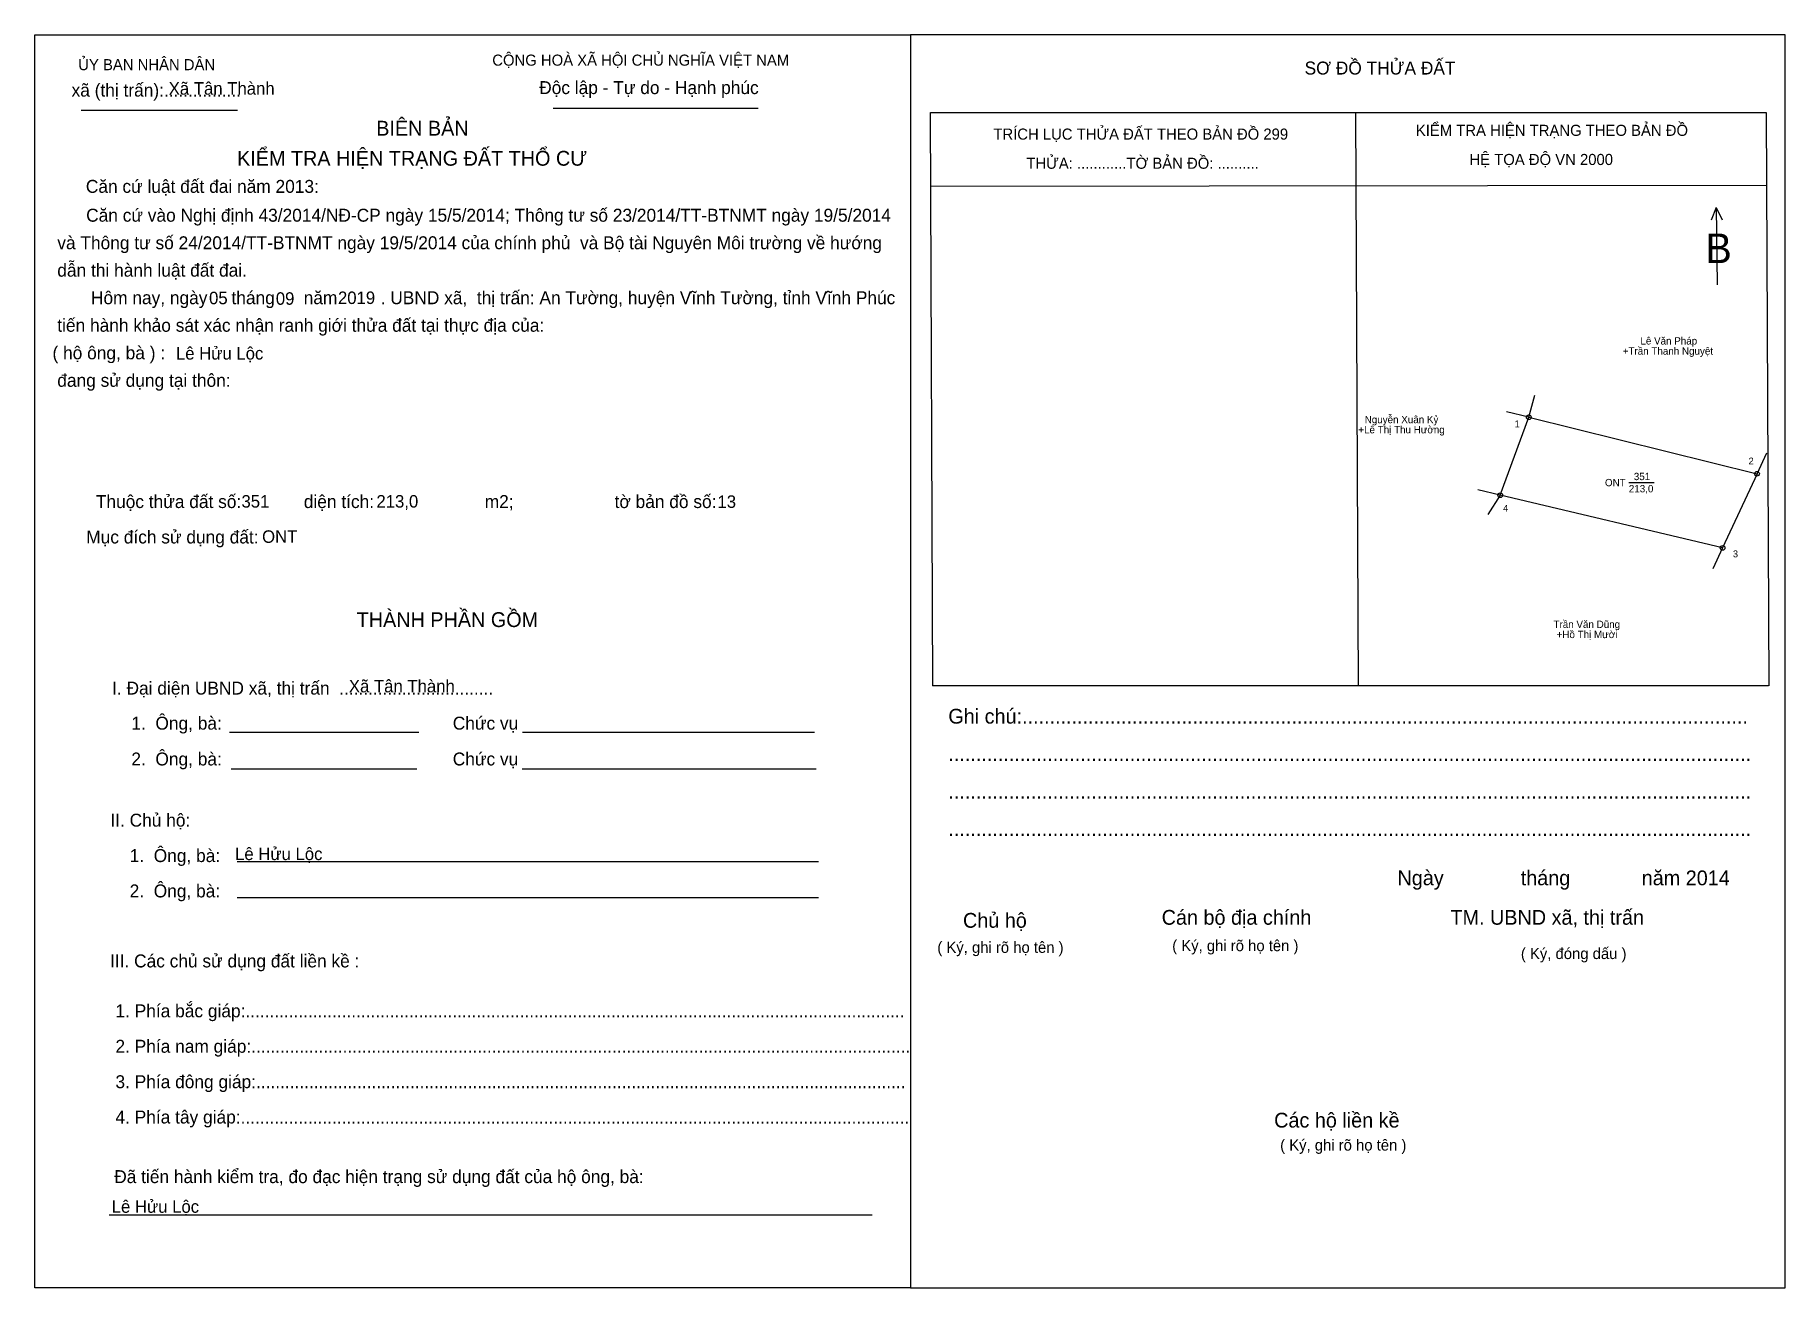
# Model space of a CAD drawing. Extents: x 540478 to 540664, y 1835192 to 1835325.
import ezdxf

# ---------------------------------------------------------------- set-up
doc = ezdxf.new("R2010")
doc.units = 0
for name, color, linetype in [('bbhtNoiDung', 7, 'Continuous'), ('bbhtTemplate', 7, 'Continuous'), ('CanhThua', 7, 'Continuous'), ('MocDinhThua', 7, 'Continuous'), ('NhanDiaChinhThua', 7, 'Continuous'), ('NhanTuCan', 7, 'Continuous'), ('RauThua', 7, 'Continuous'), ('SoHieuDinhThua', 7, 'Continuous')]:
    doc.layers.add(name, color=color, linetype=linetype)

msp = doc.modelspace()

# ---------------------------------------------------------------- linework, layer by layer
at = {"layer": 'bbhtTemplate'}
for p, q in [((540482.6, 1835316.85), (540499.22, 1835316.85)), ((540532.8, 1835317.07), (540554.6, 1835317.07)), ((540618.1, 1835316.63), (540618.41, 1835255.61)), ((540572.91, 1835308.78), (540661.79, 1835308.87)), ((540656.48, 1835306.52), (540655.94, 1835305.15)), ((540656.48, 1835306.52), (540657.1, 1835305.19)), ((540656.48, 1835306.52), (540656.56, 1835298.28)), ((540498.37, 1835250.69), (540518.49, 1835250.69)), ((540529.52, 1835250.69), (540560.59, 1835250.69)), ((540498.55, 1835246.79), (540518.27, 1835246.79)), ((540529.48, 1835246.79), (540560.76, 1835246.79)), ((540499.17, 1835236.91), (540560.99, 1835236.91)), ((540499.17, 1835233.1), (540560.99, 1835233.1)), ((540485.57, 1835199.33), (540566.7, 1835199.33))]:
    msp.add_line(p, q, dxfattribs=at)
for points in [[(540477.68, 1835191.54), (540477.68, 1835324.87), (540570.78, 1835324.87), (540570.78, 1835191.54)], [(540663.79, 1835191.54), (540663.79, 1835324.87), (540570.78, 1835324.87), (540570.78, 1835191.54)]]:
    msp.add_lwpolyline(points, close=True, dxfattribs=at)
for points in [[(540573.17, 1835255.61), (540572.91, 1835316.63), (540661.79, 1835316.63), (540662.06, 1835255.61)], [(540662.02, 1835255.61), (540573.13, 1835255.61)]]:
    msp.add_lwpolyline(points, dxfattribs=at)
at = {"layer": 'CanhThua'}
for p, q in [((540633.5, 1835275.9), (540636.54, 1835284.2)), ((540636.54, 1835284.2), (540660.81, 1835278.18)), ((540660.81, 1835278.18), (540657.15, 1835270.29)), ((540657.15, 1835270.29), (540633.5, 1835275.9))]:
    msp.add_line(p, q, dxfattribs=at)
at = {"layer": 'MocDinhThua'}
for centre in [(540636.54, 1835284.2), (540660.81, 1835278.18), (540633.5, 1835275.9), (540657.15, 1835270.29)]:
    msp.add_circle(centre, 0.25, dxfattribs=at)
at = {"layer": 'NhanDiaChinhThua'}
msp.add_line((540647.18, 1835277.24), (540649.86, 1835277.24), dxfattribs=at)
at = {"layer": 'RauThua'}
for p, q in [((540636.54, 1835284.2), (540637.19, 1835286.55)), ((540636.54, 1835284.2), (540634.16, 1835284.76)), ((540660.81, 1835278.18), (540661.84, 1835280.4)), ((540633.5, 1835275.9), (540631.13, 1835276.47)), ((540633.5, 1835275.9), (540632.19, 1835273.84)), ((540657.15, 1835270.29), (540656.12, 1835268.07))]:
    msp.add_line(p, q, dxfattribs=at)

# ---------------------------------------------------------------- texts
at = {"layer": 'bbhtNoiDung'}
for s, height, p in [('Xã Tân Thành', 1.3293, (540491.9, 1835318.52)), ('05', 1.329, (540496.19, 1835296.22)), ('09', 1.329, (540503.29, 1835296.16)), ('2019', 1.329, (540509.9, 1835296.24)), ('Lê Hửu Lộc', 1.329, (540492.67, 1835290.33)), ('351', 1.329, (540499.64, 1835274.58)), ('213,0', 1.329, (540513.99, 1835274.58)), ('13', 1.329, (540550.26, 1835274.55)), ('ONT', 1.329, (540501.83, 1835270.83)), ('Xã Tân Thành', 1.3293, (540511.06, 1835254.92)), ('Lê Hửu Lộc', 1.329, (540498.96, 1835237.07)), ('Lê Hửu Lộc', 1.329, (540485.84, 1835199.54))]:
    msp.add_text(s, height=height, dxfattribs=at).set_placement(p)
at = {"layer": 'bbhtTemplate'}
for s, height, p in [('ỦY BAN NHÂN DÂN', 1.1805, (540482.28, 1835321.12)), ('CỘNG HOÀ XÃ HỘI CHỦ NGHĨA VIỆT NAM', 1.1805, (540526.31, 1835321.6)), ('SƠ ĐỒ THỬA ĐẤT', 1.3771, (540612.7, 1835320.66)), ('xã (thị trấn):................', 1.3771, (540481.57, 1835318.31)), ('Độc lập - Tự do - Hạnh phúc', 1.3771, (540531.3, 1835318.58)), ('BIÊN BẢN', 1.574, (540513.97, 1835314.16)), ('TRÍCH LỤC THỬA ĐẤT THEO BẢN ĐỒ 299', 1.1805, (540579.6, 1835313.73)), ('KIỂM TRA HIỆN TRẠNG THEO BẢN ĐỒ', 1.1805, (540624.53, 1835314.13)), ('KIỂM TRA HIỆN TRẠNG ĐẤT THỔ CƯ', 1.574, (540499.17, 1835310.96)), ('             HỆ TỌA ĐỘ VN 2000', 1.1805, (540624.53, 1835311.03)), ('        THỬA: ............TỜ BẢN ĐỒ: ..........', 1.1805, (540579.6, 1835310.63)), ('Căn cứ luật đất đai năm 2013:', 1.3771, (540483.09, 1835308.07)), ('       Căn cứ vào Nghị định 43/2014/NĐ-CP ngày 15/5/2014; Thông tư số 23/2014/TT-BTNMT ngày 19/5/2014', 1.37711, (540479.54, 1835305)), (' và Thông tư số 24/2014/TT-BTNMT ngày 19/5/2014 của chính phủ  và Bộ tài Nguyên Môi trường về hướng', 1.3771, (540479.54, 1835302.07)), ('B', 3.15, (540655.32, 1835300.59)), (' dẫn thi hành luật đất đai.', 1.3771, (540479.54, 1835299.15)), ('        Hôm nay, ngày     tháng      năm         . UBND xã,  thị trấn: An Tường, huyện Vĩnh Tường, tỉnh Vĩnh Phúc', 1.37711, (540479.54, 1835296.22)), (' tiến hành khảo sát xác nhận ranh giới thửa đất tại thực địa của:', 1.3771, (540479.54, 1835293.29)), ('( hộ ông, bà ) :', 1.3771, (540479.54, 1835290.36)), (' đang sử dụng tại thôn:', 1.3771, (540479.54, 1835287.43)), ('  Thuộc thửa đất số:             diện tích:                       m2;                     tờ bản đồ số:', 1.37711, (540483.13, 1835274.53)), ('Mục đích sử dụng đất:', 1.3771, (540483.13, 1835270.76)), ('THÀNH PHẦN GỒM', 1.574, (540511.89, 1835261.87)), ('I. Đại diện UBND xã, thị trấn  ................................', 1.3771, (540485.88, 1835254.68)), ('Ghi chú:....................................................................................................................................', 1.57401, (540574.81, 1835251.59)), ('    1.  Ông, bà:                                                Chức vụ', 1.3771, (540485.88, 1835250.95)), ('    2.  Ông, bà:                                                Chức vụ', 1.3771, (540485.88, 1835247.14)), ('..................................................................................................................................................', 1.57401, (540574.81, 1835247.6)), ('..................................................................................................................................................', 1.57401, (540574.81, 1835243.61)), ('II. Chủ hộ:', 1.3771, (540485.7, 1835240.63)), ('..................................................................................................................................................', 1.57401, (540574.81, 1835239.62)), ('    1.  Ông, bà:', 1.3771, (540485.7, 1835236.86)), ('Ngày              tháng             năm 2014', 1.574, (540622.58, 1835234.39)), ('    2.  Ông, bà:', 1.3771, (540485.7, 1835233.1)), ('Chủ hộ', 1.574, (540576.37, 1835229.87)), ('Cán bộ địa chính', 1.574, (540597.5, 1835230.19)), ('TM. UBND xã, thị trấn', 1.574, (540628.21, 1835230.19)), ('( Ký, ghi rõ họ tên )', 1.1805, (540598.62, 1835227.38)), ('III. Các chủ sử dụng đất liền kề :', 1.3771, (540485.66, 1835225.65)), ('( Ký, ghi rõ họ tên )', 1.1805, (540573.64, 1835227.2)), ('( Ký, đóng dấu )', 1.1805, (540635.7, 1835226.54)), ('    1. Phía bắc giáp:.........................................................................................................................................', 1.37711, (540484.19, 1835220.34)), ('    2. Phía nam giáp:.........................................................................................................................................', 1.37711, (540484.19, 1835216.57)), ('    3. Phía đông giáp:.......................................................................................................................................', 1.37711, (540484.19, 1835212.8)), ('    4. Phía tây giáp:...........................................................................................................................................', 1.37711, (540484.19, 1835209.04)), ('Các hộ liền kề', 1.574, (540609.46, 1835208.61)), ('( Ký, ghi rõ họ tên )', 1.1805, (540610.1, 1835206.16)), ('    Đã tiến hành kiểm tra, đo đạc hiện trạng sử dụng đất của hộ ông, bà:', 1.3771, (540484.06, 1835202.7))]:
    msp.add_text(s, height=height, dxfattribs=at).set_placement(p)
at = {"layer": 'NhanDiaChinhThua'}
for s, p in [('ONT', (540644.64, 1835276.85)), ('213,0', (540647.18, 1835276.2)), ('351', (540647.71, 1835277.5))]:
    msp.add_text(s, height=0.781, dxfattribs=at).set_placement(p)
at = {"layer": 'NhanTuCan'}
for s, p in [('Lê Văn Pháp', (540648.41, 1835291.93)), ('+Trần Thanh Nguyệt', (540646.53, 1835290.85)), ('Nguyễn Xuân Kỷ', (540619.09, 1835283.56)), ('+Lê Thị Thu Hường', (540618.41, 1835282.48)), ('Trần Văn Dũng', (540639.17, 1835261.77)), ('+Hồ Thị Mười', (540639.5, 1835260.69))]:
    msp.add_text(s, height=0.781, dxfattribs=at).set_placement(p)
at = {"layer": 'SoHieuDinhThua'}
for s, p in [('1', (540635.03, 1835283.12)), ('2', (540659.91, 1835279.17)), ('4', (540633.8, 1835274.14)), ('3', (540658.25, 1835269.29))]:
    msp.add_text(s, height=0.732, dxfattribs=at).set_placement(p)

doc.saveas('drawing.dxf')
